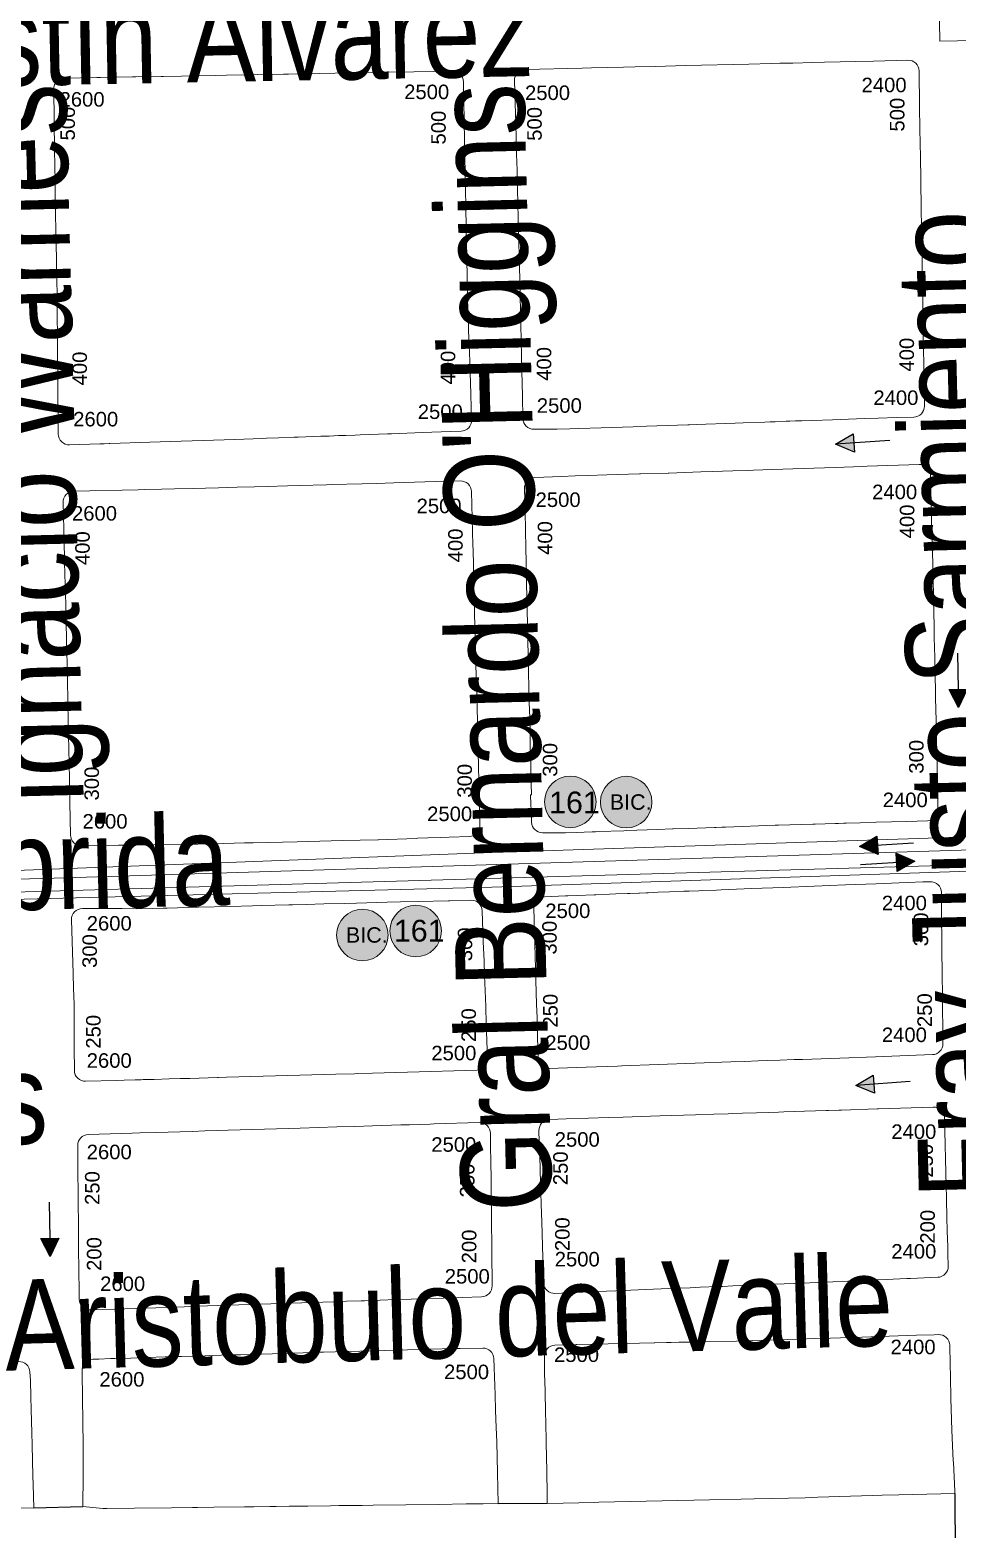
# Model space of a CAD drawing. Header units: millimetres. Extents: x 11558 to 23675, y 49449 to 61482.
# Drawn here: x 18170.7 to 18426.5, y 53515.2 to 53928.6 of the extents above; entities that cross this region are included whole.
import ezdxf

# ---------------------------------------------------------------- set-up
doc = ezdxf.new("R2010")
doc.units = ezdxf.units.MM
for name, color, linetype in [('0. plano base - nombres calles', 22, 'Continuous'), ('0. Plano Base - PLANO', 254, 'Continuous'), ('0. Plano base - sentido calles', 253, 'Continuous'), ('7. puesta en valor CC la lucila', 212, 'Continuous'), ('numeración', 7, 'Continuous')]:
    doc.layers.add(name, color=color, linetype=linetype)
for name, color, linetype, true_color in [('Linea 161 ida', 7, 'Continuous', 0xd16b6b), ('linea 161 vuelta', 7, 'Continuous', 0x9d070c), ('Linea 21 REGRESO Ramal F', 7, 'Continuous', 0x0a47ff)]:
    doc.layers.add(name, color=color, linetype=linetype, true_color=true_color)
doc.layers.add('Linea Bicentenario Original', color=7, linetype='Continuous', true_color=0x0000cc, transparency=0.5)
doc.layers.get('7. puesta en valor CC la lucila').off()
doc.styles.get("Standard").update_dxf_attribs({"font": 'arial.ttf'})

# ---------------------------------------------------------------- blocks, each defined once
blk = doc.blocks.new('MANZANAS')
at = {"layer": '0. Plano Base - PLANO', "color": 0, "linetype": 'Continuous', "lineweight": 5}
for points in [[(5638589.79, 6177349.98), (5638586.76, 6177355.51), (5638581.88, 6177364.42), (5638579.01, 6177369.63), (5638577.71, 6177371.99), (5638573.43, 6177379.76), (5638573.25, 6177380.09), (5638569.6, 6177386.71), (5638569.35, 6177387.17), (5638565.08, 6177394.91), (5638563.35, 6177398.05), (5638560.98, 6177402.36), (5638558.02, 6177407.73), (5638556.74, 6177410.06), (5638554.62, 6177413.89), (5638552.59, 6177417.56), (5638550.44, 6177421.4), (5638549.23, 6177423.57), (5638547.73, 6177426.25), (5638544.76, 6177431.56, -0.415977), (5638545.93, 6177435.65), (5638559.74, 6177443.27), (5638561.98, 6177444.5), (5638569.72, 6177448.77), (5638572.52, 6177450.3), (5638577.35, 6177452.97), (5638584.83, 6177457.09), (5638600.04, 6177465.47), (5638605.42, 6177468.44), (5638607.55, 6177469.61), (5638608.48, 6177470.12), (5638610.62, 6177471.3), (5638615.42, 6177473.95), (5638618.28, 6177475.52), (5638625.87, 6177479.71), (5638630.17, 6177482.08), (5638638.47, 6177486.65, -0.416677), (5638642.55, 6177485.45), (5638647.21, 6177476.84), (5638650.2, 6177471.29), (5638653.86, 6177464.51), (5638654.29, 6177463.71), (5638656.34, 6177459.93), (5638657.01, 6177458.68), (5638660.55, 6177452.12), (5638663.1, 6177447.41), (5638664.59, 6177444.64), (5638668.82, 6177436.82), (5638669.96, 6177434.7), (5638670.52, 6177433.66), (5638672.96, 6177429.15), (5638674.6, 6177426.11), (5638677.03, 6177421.61), (5638678.9, 6177418.15), (5638681.15, 6177413.98), (5638686.36, 6177404.33), (5638686.49, 6177404.1, -0.413702), (5638685.28, 6177400.03), (5638681.11, 6177397.78), (5638676.7, 6177395.3), (5638673.43, 6177393.46), (5638665.68, 6177389.08), (5638660.86, 6177386.35), (5638658.35, 6177384.93), (5638656.83, 6177384.07), (5638655.42, 6177383.28), (5638654.55, 6177382.78), (5638651.91, 6177381.29), (5638650.75, 6177380.64), (5638649.46, 6177379.91), (5638644.22, 6177376.94), (5638642.33, 6177375.88), (5638632.96, 6177370.58), (5638631.34, 6177369.67), (5638630.92, 6177369.43), (5638628.45, 6177368.03), (5638618.54, 6177362.43), (5638617.77, 6177362), (5638610.14, 6177357.68), (5638604.7, 6177354.62), (5638602.54, 6177353.41), (5638599.5, 6177351.79), (5638593.84, 6177348.77, -0.4109)], [(5638434.24, 6177374.95), (5638442.13, 6177379.23), (5638442.98, 6177379.69), (5638450.74, 6177383.9), (5638451.58, 6177384.36), (5638457.67, 6177387.67), (5638458.29, 6177388), (5638462.67, 6177390.39), (5638464.92, 6177391.61), (5638466.09, 6177392.24), (5638470.86, 6177394.84), (5638473.52, 6177396.28), (5638479.83, 6177399.7), (5638480.99, 6177400.34), (5638487.34, 6177403.79), (5638488.61, 6177404.48), (5638493.43, 6177407.1), (5638496.1, 6177408.55), (5638503.61, 6177412.62), (5638511.4, 6177416.86), (5638518.99, 6177420.98), (5638528.32, 6177426.05, -0.41429), (5638532.39, 6177424.84), (5638535, 6177420.05), (5638540.12, 6177410.62), (5638540.2, 6177410.47), (5638540.42, 6177410.07), (5638544.34, 6177402.86), (5638546.59, 6177398.71), (5638546.72, 6177398.47), (5638548.64, 6177394.95), (5638549.63, 6177393.12), (5638550.9, 6177390.79), (5638551.84, 6177389.07), (5638553.92, 6177385.23), (5638555.08, 6177383.1), (5638556.06, 6177381.31), (5638557.77, 6177378.16), (5638557.88, 6177377.97), (5638560.84, 6177372.57), (5638562.52, 6177369.57), (5638563.29, 6177368.21), (5638565.27, 6177364.68), (5638567.29, 6177361.09), (5638569.43, 6177357.29), (5638570.81, 6177354.82), (5638571.02, 6177354.46), (5638573.87, 6177349.39), (5638574.41, 6177348.42), (5638575.22, 6177346.98), (5638576.12, 6177345.37), (5638577.39, 6177343.11, -0.412815), (5638576.25, 6177339.03), (5638573.72, 6177337.6), (5638567.01, 6177333.8), (5638559.54, 6177329.56), (5638558.59, 6177329.03), (5638551.98, 6177325.29), (5638550.78, 6177324.6), (5638548.59, 6177323.36), (5638546.82, 6177322.36), (5638544.57, 6177321.08), (5638542.54, 6177319.94), (5638537.11, 6177316.86), (5638536.17, 6177316.33), (5638532.41, 6177314.2), (5638529.51, 6177312.56), (5638528.54, 6177312.01), (5638521.79, 6177308.21), (5638514.25, 6177303.97), (5638506.29, 6177299.49), (5638498.99, 6177295.38), (5638494.32, 6177292.75), (5638491.77, 6177291.32), (5638491.62, 6177291.23), (5638490.48, 6177290.59), (5638489.41, 6177289.99), (5638482.12, 6177285.88, -0.421207), (5638478, 6177287.09), (5638477.74, 6177287.58), (5638476.81, 6177289.33), (5638473.25, 6177296.02), (5638469.96, 6177302.2), (5638468.05, 6177305.8), (5638466.01, 6177309.63), (5638461.95, 6177317.26), (5638460.26, 6177320.44), (5638457.74, 6177325.16), (5638456.15, 6177328.09), (5638454.88, 6177330.4), (5638453.8, 6177332.38), (5638451.34, 6177336.88), (5638449.48, 6177340.29), (5638447.42, 6177344.1), (5638445.39, 6177347.87), (5638442.74, 6177352.81), (5638441.24, 6177355.59), (5638441.11, 6177355.83), (5638433.03, 6177370.89, -0.412857)], [(5638696.75, 6177388.02), (5638704.4, 6177374.14), (5638708.55, 6177366.62), (5638709.19, 6177365.43), (5638712.59, 6177359.23), (5638713.34, 6177357.86), (5638716.81, 6177351.53), (5638718.33, 6177348.74), (5638720.99, 6177343.88), (5638722.17, 6177341.73), (5638725.12, 6177336.34), (5638726.32, 6177334.14), (5638729.36, 6177328.59), (5638730.07, 6177327.3), (5638733.55, 6177320.94), (5638735.22, 6177317.89), (5638741.12, 6177307.07, -0.411831), (5638739.95, 6177303.01), (5638734.94, 6177300.23), (5638727.56, 6177296.12), (5638727.08, 6177295.85), (5638720.32, 6177292.09), (5638719.78, 6177291.79), (5638718.54, 6177291.1), (5638717.73, 6177290.65), (5638712.86, 6177287.94), (5638712.34, 6177287.65), (5638704, 6177282.98), (5638703.25, 6177282.56), (5638691.32, 6177275.8), (5638690.44, 6177275.3), (5638689.1, 6177274.55), (5638688.7, 6177274.32), (5638682.45, 6177270.78), (5638678.75, 6177268.69), (5638678.56, 6177268.58), (5638674.98, 6177266.56), (5638672.51, 6177265.16), (5638667.52, 6177262.33), (5638666.84, 6177261.95), (5638660.74, 6177258.49), (5638660.08, 6177258.12), (5638659.27, 6177257.65), (5638655.39, 6177255.46), (5638652.87, 6177254.03), (5638652.32, 6177253.72), (5638647.19, 6177251.12, -0.399061), (5638643.23, 6177252.31), (5638642.71, 6177253.23), (5638639.62, 6177258.63), (5638639.48, 6177258.87), (5638639.71, 6177259.01), (5638638.23, 6177261.68), (5638635.66, 6177266.35), (5638633.19, 6177270.84), (5638631.63, 6177273.69), (5638629.47, 6177277.62), (5638627.43, 6177281.34), (5638625.56, 6177284.74), (5638623.29, 6177288.89), (5638619.18, 6177296.37), (5638615.04, 6177303.91), (5638611.64, 6177310.1), (5638610.81, 6177311.61), (5638608.35, 6177316.11), (5638607.39, 6177317.85), (5638606.65, 6177319.2), (5638604.88, 6177322.44), (5638604.5, 6177323.12), (5638602.2, 6177327.32), (5638599.05, 6177333.05, -0.409485), (5638600.19, 6177337.1), (5638606.57, 6177340.75), (5638609.86, 6177342.62), (5638612.88, 6177344.31), (5638617.45, 6177346.86), (5638625.32, 6177351.25), (5638625.56, 6177351.38), (5638632.27, 6177355.13), (5638632.42, 6177355.21), (5638640.16, 6177359.56), (5638642.88, 6177361.1), (5638647.81, 6177363.88), (5638651.36, 6177365.88), (5638652.76, 6177366.67), (5638655.01, 6177367.94), (5638657.33, 6177369.25), (5638664.75, 6177373.44), (5638672.41, 6177377.76), (5638678.97, 6177381.47), (5638680.09, 6177382.1), (5638692.65, 6177389.19, -0.417118)], [(5638531.98, 6177190.52), (5638525.53, 6177202.35), (5638524.77, 6177203.75), (5638522.39, 6177208.11), (5638520.79, 6177211.05), (5638518.63, 6177215.02), (5638516.68, 6177218.59), (5638514.67, 6177222.28), (5638513.17, 6177225.04), (5638512.62, 6177226.04), (5638510.94, 6177229.11), (5638508.9, 6177232.85), (5638508.35, 6177233.85), (5638505.74, 6177238.58), (5638504.25, 6177241.29), (5638501.66, 6177245.98), (5638499.98, 6177249.03), (5638497.46, 6177253.58), (5638495.77, 6177256.65), (5638495.38, 6177257.35), (5638493.21, 6177261.28), (5638487.85, 6177270.99, -0.41479), (5638489.03, 6177275.07), (5638504.61, 6177283.63), (5638506.04, 6177284.42), (5638510.23, 6177286.72), (5638513.41, 6177288.47), (5638517.96, 6177290.97), (5638520.94, 6177292.6), (5638524.06, 6177294.33), (5638528.55, 6177296.81), (5638532.76, 6177299.15), (5638535.77, 6177300.82), (5638540.69, 6177303.56), (5638543.59, 6177305.18), (5638550.07, 6177308.78), (5638551.26, 6177309.44), (5638558.73, 6177313.6), (5638562.18, 6177315.52), (5638566.31, 6177317.81), (5638573.84, 6177322), (5638582.4, 6177326.76, -0.415172), (5638586.48, 6177325.59), (5638590.02, 6177319.19), (5638590.11, 6177319.02), (5638591.8, 6177315.95), (5638593.68, 6177312.54), (5638594.24, 6177311.53), (5638598.41, 6177303.98), (5638598.72, 6177303.42), (5638602.29, 6177296.95), (5638602.72, 6177296.17), (5638611.08, 6177281.03), (5638615.22, 6177273.53), (5638623.17, 6177259.12), (5638624.96, 6177255.87), (5638625.88, 6177254.2), (5638627.57, 6177251.13), (5638630.96, 6177245.01, -0.410774), (5638629.81, 6177240.95), (5638624.91, 6177238.17), (5638622.8, 6177236.97), (5638619.81, 6177235.27), (5638617.34, 6177233.87), (5638616.98, 6177233.67), (5638607.98, 6177228.56), (5638607.81, 6177228.47), (5638599.26, 6177223.76), (5638591.06, 6177219.25), (5638588.33, 6177217.74), (5638577.64, 6177211.86), (5638575.54, 6177210.71), (5638567.97, 6177206.54), (5638560.58, 6177202.48), (5638552.85, 6177198.33), (5638548.32, 6177195.9), (5638545.03, 6177194.14), (5638536.03, 6177189.32, -0.412019)], [(5638655.81, 6177235.7), (5638660.87, 6177238.59), (5638661.02, 6177238.67), (5638661.41, 6177238.9), (5638663.66, 6177240.18), (5638667.76, 6177242.52), (5638668.15, 6177242.74), (5638671.43, 6177244.61), (5638672.93, 6177245.47), (5638675.76, 6177247.08), (5638676.34, 6177247.41), (5638678.46, 6177248.62), (5638678.67, 6177248.74), (5638680.23, 6177249.63), (5638680.34, 6177249.69), (5638680.73, 6177249.91), (5638683.12, 6177251.28), (5638685.8, 6177252.8), (5638689.29, 6177254.79), (5638690.53, 6177255.5), (5638692.89, 6177256.85), (5638693.5, 6177257.19), (5638697.08, 6177259.23), (5638698.24, 6177259.89), (5638705.59, 6177264.09), (5638713.06, 6177268.34), (5638720.53, 6177272.6), (5638728.07, 6177276.9), (5638735.44, 6177281.1), (5638740.89, 6177284.21), (5638743.03, 6177285.43), (5638746.59, 6177287.46), (5638748.35, 6177288.46, -0.422845), (5638752.49, 6177287.27), (5638754.82, 6177282.88), (5638754.87, 6177282.79), (5638759.46, 6177274.16), (5638763.44, 6177266.68), (5638763.63, 6177266.32), (5638765.26, 6177263.25), (5638765.54, 6177262.72), (5638772.07, 6177250.45, -0.406446), (5638770.9, 6177246.43), (5638757.25, 6177238.71), (5638748.65, 6177233.83), (5638739.66, 6177228.74), (5638737.71, 6177227.64), (5638734.2, 6177225.65), (5638731.18, 6177223.94), (5638729.06, 6177222.74), (5638725.77, 6177220.88), (5638722.48, 6177219.01), (5638713.87, 6177214.14), (5638705, 6177209.11), (5638696.31, 6177204.19), (5638695.2, 6177203.57), (5638687.68, 6177199.3), (5638681, 6177195.52), (5638678.89, 6177194.33, -0.416447), (5638674.79, 6177195.48), (5638672.02, 6177200.46), (5638671.37, 6177201.61), (5638669.77, 6177204.5), (5638669.38, 6177205.2), (5638667.64, 6177208.32), (5638654.67, 6177231.64, -0.411097)], [(5638781.86, 6177232.55), (5638790.98, 6177216.02), (5638792.51, 6177213.25), (5638792.59, 6177213.11), (5638792.98, 6177212.4), (5638793.34, 6177211.74), (5638794.54, 6177209.57), (5638795.13, 6177208.5), (5638797, 6177205.11), (5638799.04, 6177201.41), (5638799.96, 6177199.75), (5638801.65, 6177196.68, -0.40925), (5638800.52, 6177192.63), (5638798.85, 6177191.67), (5638795.67, 6177189.84), (5638793.96, 6177188.86), (5638793.1, 6177188.37), (5638788.14, 6177185.52), (5638785.28, 6177183.88), (5638780.82, 6177181.32), (5638773.57, 6177177.16), (5638766.12, 6177172.88), (5638758.82, 6177168.69), (5638757.99, 6177168.21), (5638755.06, 6177166.53), (5638754.97, 6177166.48), (5638751.41, 6177164.43), (5638748.98, 6177163.04), (5638747.87, 6177162.4), (5638743.62, 6177159.96), (5638741.23, 6177158.59), (5638736.12, 6177155.65), (5638728.74, 6177151.42), (5638723.45, 6177148.38), (5638721.2, 6177147.09), (5638713.64, 6177142.75), (5638708.82, 6177139.98, -0.417675), (5638704.71, 6177141.12), (5638699.69, 6177150.1), (5638698.09, 6177152.97), (5638696.46, 6177155.89), (5638695.44, 6177157.72), (5638691.28, 6177165.16), (5638687.62, 6177171.71), (5638687, 6177172.82), (5638684.24, 6177177.77, -0.413541), (5638685.39, 6177181.85), (5638689.37, 6177184.08), (5638694.77, 6177187.11), (5638699.54, 6177189.79), (5638703.16, 6177191.83), (5638709.67, 6177195.48), (5638711.96, 6177196.77), (5638720.52, 6177201.59), (5638720.95, 6177201.84), (5638724.97, 6177204.07), (5638728.36, 6177205.98), (5638729.41, 6177206.57), (5638731.87, 6177207.95), (5638735.2, 6177209.82), (5638738.01, 6177211.39), (5638740.54, 6177212.82), (5638741.8, 6177213.52), (5638746.75, 6177216.3), (5638752.07, 6177219.29), (5638752.54, 6177219.56), (5638755.03, 6177220.95), (5638755.64, 6177221.3), (5638764.25, 6177226.13), (5638764.56, 6177226.3), (5638777.76, 6177233.72, -0.41638)], [(5638562.84, 6177133.42), (5638559.96, 6177138.88), (5638556.47, 6177145.51), (5638556.29, 6177145.85), (5638554.3, 6177149.63), (5638552.2, 6177153.39), (5638550.19, 6177156.99), (5638542.96, 6177169.92, -0.423746), (5638544.2, 6177174.05), (5638549.67, 6177176.87), (5638549.96, 6177177.02), (5638553.35, 6177178.78), (5638553.84, 6177179.03), (5638553.96, 6177179.09), (5638557.42, 6177180.88), (5638561.45, 6177183.08), (5638563.9, 6177184.42), (5638564.92, 6177184.97), (5638572.48, 6177189.16), (5638580.11, 6177193.38), (5638585.48, 6177196.35), (5638587.57, 6177197.5), (5638594.32, 6177201.23), (5638595.17, 6177201.71), (5638598.47, 6177203.53), (5638602.76, 6177205.9), (5638607.72, 6177208.64), (5638610.65, 6177210.26), (5638618.03, 6177214.35), (5638621.23, 6177216.11), (5638625.52, 6177218.49), (5638632.84, 6177222.51), (5638633.05, 6177222.63), (5638633.14, 6177222.68), (5638638.29, 6177225.51, -0.409747), (5638642.35, 6177224.37), (5638646.59, 6177216.93), (5638649.21, 6177212.32), (5638651.25, 6177208.75), (5638653.23, 6177205.25), (5638655.4, 6177201.41), (5638655.56, 6177201.12), (5638657.64, 6177197.45), (5638662.53, 6177188.8, -0.416321), (5638661.38, 6177184.7), (5638644.64, 6177175.39), (5638636.2, 6177170.7), (5638632.52, 6177168.65), (5638631.86, 6177168.28), (5638627.3, 6177165.75), (5638618.61, 6177160.92), (5638609.82, 6177156.03), (5638600.93, 6177151.09), (5638599, 6177150.02), (5638598.83, 6177149.92), (5638598.76, 6177149.88), (5638592.11, 6177146.18), (5638589.76, 6177144.88), (5638587.13, 6177143.42), (5638583.53, 6177141.41), (5638580.87, 6177139.93), (5638580.32, 6177139.63), (5638578.93, 6177138.86), (5638576.24, 6177137.36), (5638574.43, 6177136.36), (5638566.95, 6177132.19, -0.420839)], [(5638745.19, 6177093.94), (5638733.66, 6177087.63), (5638732.11, 6177090.48), (5638729.69, 6177094.91), (5638729.41, 6177095.43), (5638725.69, 6177102.28), (5638725.48, 6177102.67), (5638725.16, 6177103.22), (5638723.34, 6177106.56), (5638721.28, 6177110.31), (5638717.14, 6177117.87), (5638716.91, 6177118.28), (5638715.42, 6177121.06), (5638714.21, 6177123.29, -0.411858), (5638715.41, 6177127.35), (5638717.45, 6177128.46), (5638720.55, 6177130.17), (5638720.73, 6177130.27), (5638725.62, 6177132.95), (5638728.24, 6177134.39), (5638735.88, 6177138.58), (5638739.43, 6177140.53), (5638739.54, 6177140.6), (5638742.35, 6177142.14), (5638743.5, 6177142.75), (5638745.38, 6177143.78), (5638748.61, 6177145.55), (5638751.71, 6177147.25), (5638759.33, 6177151.43), (5638763.24, 6177153.6), (5638767, 6177155.68), (5638771.66, 6177158.31), (5638774.47, 6177159.88), (5638778.04, 6177161.89), (5638781.95, 6177164.09), (5638786.79, 6177166.8), (5638789.5, 6177168.32), (5638796.08, 6177172.02), (5638802.66, 6177175.72), (5638806.95, 6177178.13), (5638807.97, 6177178.7, -0.41676), (5638812.07, 6177177.53), (5638814.65, 6177172.85), (5638816.22, 6177169.99), (5638819.17, 6177164.62), (5638823.39, 6177156.98), (5638827.64, 6177149.68), (5638827.87, 6177149.3), (5638831.88, 6177142.42), (5638832.17, 6177141.93), (5638818.6, 6177134.48), (5638814.57, 6177132.22), (5638812.31, 6177130.95), (5638799.11, 6177123.54), (5638796.04, 6177121.82), (5638788.06, 6177117.39), (5638783.72, 6177115.02), (5638780.57, 6177113.3), (5638772.95, 6177109.14), (5638746.14, 6177094.46)], [(5638691.31, 6177129.86), (5638682.11, 6177124.68), (5638678.25, 6177122.51), (5638674.37, 6177120.32), (5638670.68, 6177118.24), (5638663.1, 6177113.97), (5638662.3, 6177113.52), (5638658.83, 6177111.57), (5638657.09, 6177110.59), (5638655.65, 6177109.78), (5638648.09, 6177105.52), (5638640.56, 6177101.28), (5638632.93, 6177096.98), (5638625.39, 6177092.73), (5638617.91, 6177088.52), (5638610.44, 6177084.31), (5638603, 6177080.12), (5638597.19, 6177076.85, -0.421443), (5638593.07, 6177078.06), (5638591.45, 6177081.1), (5638589.9, 6177084.02), (5638585.87, 6177091.6), (5638583.94, 6177095.23), (5638580.05, 6177102.55), (5638575.88, 6177110.4), (5638573.18, 6177115.48, -0.408025), (5638574.37, 6177119.51), (5638584.91, 6177125.4), (5638586.8, 6177126.45), (5638590.65, 6177128.61), (5638599.45, 6177133.52), (5638602.44, 6177135.2), (5638605.44, 6177136.87), (5638608.09, 6177138.35), (5638616.86, 6177143.26), (5638625.41, 6177148.03), (5638634.29, 6177152.99), (5638638.61, 6177155.41), (5638642.88, 6177157.8), (5638649.65, 6177161.58), (5638651.81, 6177162.79), (5638656.76, 6177165.55), (5638657.74, 6177166.1), (5638668.58, 6177172.16, -0.419812), (5638672.69, 6177170.95), (5638673.72, 6177169.03), (5638675.31, 6177166.04), (5638675.47, 6177165.74), (5638679.49, 6177158.22), (5638679.69, 6177157.85), (5638683.55, 6177150.63), (5638688.04, 6177142.2), (5638692.48, 6177133.89, -0.407669)], [(5638702.15, 6177116.28), (5638705.86, 6177109.71), (5638707.04, 6177107.63), (5638709.19, 6177103.82), (5638711.49, 6177099.75), (5638713.43, 6177096.31), (5638717.61, 6177088.76), (5638721.68, 6177081.35), (5638717.97, 6177079.36), (5638713.85, 6177077.18), (5638707.18, 6177073.58), (5638691.22, 6177065.03), (5638688.59, 6177063.62), (5638687.65, 6177063.1), (5638682.93, 6177060.59), (5638680.86, 6177059.49), (5638675.38, 6177056.55), (5638670.85, 6177054.12), (5638667.66, 6177052.41), (5638666.09, 6177051.57), (5638662.19, 6177049.48), (5638659.96, 6177048.29), (5638652.5, 6177044.29), (5638648.48, 6177042.14), (5638647.27, 6177041.5), (5638642.18, 6177038.77), (5638633.19, 6177033.95), (5638626.44, 6177030.33), (5638625.48, 6177029.82), (5638620.33, 6177027.83), (5638616.5, 6177035.4), (5638612.53, 6177043.07), (5638609.67, 6177048.37), (5638609.19, 6177049.26), (5638606.81, 6177053.68), (5638602.84, 6177061.05, -0.409784), (5638604.02, 6177065.09), (5638605.49, 6177065.91), (5638608.31, 6177067.49), (5638609.32, 6177068.05), (5638613.22, 6177070.23), (5638614.76, 6177071.09), (5638616.93, 6177072.3), (5638617.07, 6177072.38), (5638621.46, 6177074.84), (5638624.39, 6177076.47), (5638625.43, 6177077.06), (5638631.13, 6177080.24), (5638632.27, 6177080.88), (5638634.99, 6177082.4), (5638637.7, 6177083.91), (5638639.63, 6177084.99), (5638647.28, 6177089.27), (5638654.72, 6177093.43), (5638656.22, 6177094.26), (5638658.47, 6177095.52), (5638659.65, 6177096.18), (5638662.47, 6177097.76), (5638677.43, 6177106.04), (5638685, 6177110.24), (5638691.52, 6177113.84), (5638692.66, 6177114.47), (5638698.1, 6177117.44, -0.409706)]]:
    blk.add_lwpolyline(points, format="xyb", close=True, dxfattribs=at)
at = {"layer": '0. Plano Base - PLANO', "color": 0}
blk.add_lwpolyline([(5638832.17, 6177141.93), (5638848.25, 6177111.44, -0.394409), (5638847.17, 6177107.49), (5638796.24, 6177076.1), (5638783.71, 6177073.98), (5638720.52, 6177038.26), (5638693.27, 6177022.89), (5638660.76, 6177006.06), (5638597.62, 6176975.43), (5638526.88, 6176942.96), (5638461.06, 6176916.32), (5638425.71, 6176905.12), (5638376.37, 6176894.68), (5638310.53, 6176867.67, -0.352767), (5638306.92, 6176868.74), (5638282.8, 6176903.74, -0.557495), (5638284.85, 6176908.41), (5638347.53, 6176919.5), (5638390.25, 6176933.25)], format="xyb", dxfattribs=at)
for points in [[(5638721.68, 6177081.35), (5638733.61, 6177087.72)], [(5638608.51, 6177021.2), (5638620.33, 6177027.83)]]:
    blk.add_lwpolyline(points, dxfattribs=at)
at = {"layer": '0. Plano Base - PLANO', "color": 0, "linetype": 'Continuous', "lineweight": 5}
blk.add_lwpolyline([(5638586.18, 6177055.09, -0.413269), (5638590.28, 6177054.01), (5638591.5, 6177051.93), (5638593.64, 6177048.06), (5638595.36, 6177044.95), (5638596.93, 6177042.12), (5638598.49, 6177039.3), (5638600.06, 6177036.47), (5638604.25, 6177028.89), (5638605.38, 6177026.86), (5638608.51, 6177021.2), (5638601.38, 6177017.46)], format="xyb", dxfattribs=at)
blk = doc.blocks.new('161 ida')
at = {"layer": 'Linea 161 ida', "lineweight": 211, "true_color": 0xededed}
h = blk.add_hatch(color=7, dxfattribs=at)
h.dxf.hatch_style = 1
edge = h.paths.add_edge_path()
edge.add_arc((0, 0), 7.11, 0, 360)
at = {"layer": 'Linea 161 ida', "lineweight": 9}
blk.add_circle((0, 0), 7.11, dxfattribs=at)
at = {"layer": 'Linea 161 ida', "lineweight": 15, "insert": (-5.85, 2.85), "char_height": 6, "attachment_point": 1}
blk.add_mtext_dynamic_manual_height_columns('161', width=16.4579, gutter_width=12.5, heights=[0], dxfattribs=at)
blk = doc.blocks.new('161vuelta')
at = {"layer": 'linea 161 vuelta', "lineweight": 211, "true_color": 0xededed}
h = blk.add_hatch(color=7, dxfattribs=at)
h.dxf.hatch_style = 1
edge = h.paths.add_edge_path()
edge.add_arc((0, 0), 7.11, 0, 360)
at = {"layer": 'linea 161 vuelta', "lineweight": 9}
blk.add_circle((0, 0), 7.11, dxfattribs=at)
at = {"layer": 'linea 161 vuelta', "lineweight": 9, "insert": (-6.03, 3.07), "char_height": 6, "attachment_point": 1}
blk.add_mtext_dynamic_manual_height_columns('161', width=16.4579, gutter_width=12.5, heights=[0], dxfattribs=at)
blk = doc.blocks.new('bic. original ida')
at = {"layer": 'Linea Bicentenario Original', "lineweight": 211, "true_color": 0xededed, "transparency": 33554674}
h = blk.add_hatch(color=7, dxfattribs=at)
h.dxf.hatch_style = 1
edge = h.paths.add_edge_path()
edge.add_arc((0, 0), 7.11, 0, 360)
at = {"layer": 'Linea Bicentenario Original', "color": 165, "lineweight": 9, "true_color": 0x5e67af}
blk.add_circle((0, 0), 7.11, dxfattribs=at)
at = {"layer": 'Linea Bicentenario Original', "color": 165, "lineweight": 15, "true_color": 0x5e67af, "insert": (-4.55, 2.15), "char_height": 4.25, "attachment_point": 1}
blk.add_mtext_dynamic_manual_height_columns('BIC.', width=16.4579, gutter_width=12.5, heights=[0], dxfattribs=at)
blk = doc.blocks.new('bic. original vuelta')
at = {"layer": 'Linea Bicentenario Original', "lineweight": 211, "true_color": 0xededed, "transparency": 33554674}
h = blk.add_hatch(color=7, dxfattribs=at)
h.dxf.hatch_style = 1
edge = h.paths.add_edge_path()
edge.add_arc((0, 0), 7.11, 0, 360)
at = {"layer": 'Linea Bicentenario Original', "color": 14, "lineweight": 15, "true_color": 0x8c0d0d}
blk.add_circle((0, 0), 7.11, dxfattribs=at)
at = {"layer": 'Linea Bicentenario Original', "color": 14, "lineweight": 15, "true_color": 0x8c0d0d, "insert": (-4.55, 2.15), "char_height": 4.25, "attachment_point": 1}
blk.add_mtext_dynamic_manual_height_columns('BIC.', width=16.4579, gutter_width=12.5, heights=[0], dxfattribs=at)

msp = doc.modelspace()

# ---------------------------------------------------------------- hatches: boundary and pattern name
at = {"layer": '0. Plano base - sentido calles', "linetype": 'Continuous', "lineweight": 25, "ltscale": 2, "true_color": 0x1a1a1a}
h = msp.add_hatch(color=250, dxfattribs=at)
h.dxf.hatch_style = 1
h.paths.add_polyline_path([(18392.97, 53814.35), (18398.14, 53812.22), (18397.96, 53814.71)])
h.paths.add_polyline_path([(18392.97, 53814.35), (18397.96, 53814.71), (18397.78, 53817.2)])
h = msp.add_hatch(color=250, dxfattribs=at)
h.dxf.hatch_style = 1
h.paths.add_polyline_path([(18426.9, 53741.76), (18429.29, 53746.82), (18426.79, 53746.76)])
h.paths.add_polyline_path([(18426.9, 53741.76), (18426.79, 53746.76), (18424.29, 53746.71)])
h = msp.add_hatch(color=250, dxfattribs=at)
h.dxf.hatch_style = 1
h.paths.add_polyline_path([(18399.53, 53703.43), (18404.68, 53701.26), (18404.51, 53703.75)])
h.paths.add_polyline_path([(18399.53, 53703.43), (18404.51, 53703.75), (18404.35, 53706.25)])
h = msp.add_hatch(color=250, dxfattribs=at)
h.dxf.hatch_style = 1
h.paths.add_polyline_path([(18414.82, 53699.41), (18409.67, 53701.58), (18409.83, 53699.09)])
h.paths.add_polyline_path([(18414.82, 53699.41), (18409.83, 53699.09), (18409.99, 53696.59)])
h = msp.add_hatch(color=250, dxfattribs=at)
h.dxf.hatch_style = 1
h.paths.add_polyline_path([(18398.55, 53637.55), (18403.72, 53635.41), (18403.54, 53637.9)])
h.paths.add_polyline_path([(18398.55, 53637.55), (18403.54, 53637.9), (18403.36, 53640.4)])
h = msp.add_hatch(color=250, dxfattribs=at)
h.dxf.hatch_style = 1
h.paths.add_polyline_path([(18176.27, 53590.37), (18178.66, 53595.43), (18176.16, 53595.37)])
h.paths.add_polyline_path([(18176.27, 53590.37), (18176.16, 53595.37), (18173.66, 53595.32)])
at = {"layer": 'Linea Bicentenario Original', "lineweight": 15, "true_color": 0x8c0d0d}
h = msp.add_hatch(dxfattribs=at)
h.set_pattern_fill('AR-HBONE', color=14)
h.set_pattern_definition([(45, (3427.64, 373.02), (1e-14, 143.6841), [304.8, -101.6]), (135, (3499.48, 444.87), (1e-14, 143.6841), [304.8, -101.6])])
h.paths.add_polyline_path([(18268.48, 53682.82, 1), (18276.84, 53682.82, 1)])
h.paths.add_polyline_path([(18269.1, 53680.18), (18277.15, 53680.18), (18277.15, 53685.33), (18269.1, 53685.33)], flags=9)

# ---------------------------------------------------------------- linework, layer by layer
at = {"layer": '0. Plano base - sentido calles', "color": 250, "linetype": 'Continuous', "lineweight": 25, "ltscale": 2, "true_color": 0x1a1a1a}
for points in [[(18407.93, 53815.43), (18392.97, 53814.35), (18397.78, 53817.2), (18398.14, 53812.22), (18392.97, 53814.35)], [(18426.57, 53756.76), (18426.9, 53741.76), (18424.29, 53746.71), (18429.29, 53746.82), (18426.9, 53741.76)], [(18414.49, 53704.4), (18399.53, 53703.43), (18404.35, 53706.25), (18404.68, 53701.26), (18399.53, 53703.43)], [(18399.85, 53698.44), (18414.82, 53699.41), (18409.99, 53696.59), (18409.67, 53701.58), (18414.82, 53699.41)], [(18413.51, 53638.62), (18398.55, 53637.55), (18403.36, 53640.4), (18403.72, 53635.41), (18398.55, 53637.55)], [(18175.94, 53605.37), (18176.27, 53590.37), (18173.66, 53595.32), (18178.66, 53595.43), (18176.27, 53590.37)]]:
    msp.add_lwpolyline(points, dxfattribs=at)
at = {"layer": 'Linea 161 ida', "lineweight": 15}
msp.add_lwpolyline([(15038.53, 53630.5), (15295.58, 53649.16), (15371.25, 53654.67), (15484.23, 53659.53), (15810.17, 53662.07), (16225.4, 53664.88), (16529.57, 53667.04), (16965.89, 53670.07), (17201.7, 53671.86), (17517.89, 53678), (17563.08, 53658.66), (17581.23, 53686.03), (17603.13, 53700.55), (17634.67, 53705.92), (17684.92, 53701.24), (17730.71, 53684.71), (17931.54, 53691), (18114.3, 53694.88), (18298.16, 53701.83), (18520.75, 53709.01), (18726.26, 53714.34), (19024.98, 53724), (19387.6, 53734.8), (19584.12, 53739.87)], dxfattribs=at)
at = {"layer": 'linea 161 vuelta', "lineweight": 15}
msp.add_lwpolyline([(15038.75, 53623.07), (15295.8, 53641.74), (15371.42, 53647.24), (15484.3, 53652.1), (15810.19, 53654.64), (16225.53, 53658.24), (16529.77, 53660.88), (16966.01, 53664.43), (17201.71, 53664.96), (17517.3, 53670.55), (17564.2, 53650.49), (17583.4, 53679.44), (17604.26, 53693.26), (17634.79, 53698.47), (17684.26, 53693.86), (17730.22, 53677.26), (17931.84, 53682.37), (18114.38, 53687.45), (18298.11, 53692.27), (18521.07, 53699.63), (18726.15, 53705.18), (19024.76, 53715.48), (19386.98, 53724.26), (19578.21, 53730.44)], dxfattribs=at)
at = {"layer": 'Linea 21 REGRESO Ramal F', "lineweight": 15}
msp.add_lwpolyline([(16704.59, 55013.26), (16659.56, 55094.15), (17045.58, 55106.03), (17041.05, 55023.54), (17033.93, 55006.08), (17015.2, 54852.19), (16981.3, 54592.64), (16973.9, 54538.11), (16963.83, 54462.83), (16949.99, 54357.61), (16963.05, 54357.46), (18413.63, 54394.21), (18421.72, 53925.48), (19586.03, 53947.52), (19577.4, 53852.59), (19553.85, 53617.89), (19553.93, 53604.41), (19525.18, 53325.45)], dxfattribs=at)
at = {"layer": 'Linea Bicentenario Original', "color": 14, "lineweight": 15, "true_color": 0x8c0d0d}
msp.add_lwpolyline([(20037.05, 53723.43), (19917.24, 53725.16), (19758.14, 53725.16), (19600.89, 53726.18), (19568.14, 53731.1), (17733.99, 53678.41), (17707.12, 53699.36), (17670.84, 53712.34), (17650.62, 53713.43), (17632.03, 53711.12), (17610.09, 53705.54), (17603.83, 53922.95), (17581.4, 54032.1), (17053.75, 54016.57), (17030.34, 54095.76), (16510.55, 54095.76)], dxfattribs=at)
at = {"layer": 'Linea Bicentenario Original', "color": 165, "lineweight": 15, "true_color": 0x5e67af}
msp.add_lwpolyline([(20037.69, 53731.47), (19756.5, 53732.18), (19601.19, 53733.97), (19562.87, 53737.41), (18177.32, 53694.74), (17734.3, 53682.66), (17723.41, 53695.96), (17718.06, 53830.44), (17713.1, 53921.41), (17699.24, 54038.02), (17064.92, 54022.91), (17040.55, 54014.34), (16505.98, 54013.05)], dxfattribs=at)

# ---------------------------------------------------------------- block references
at = {"layer": '0. Plano Base - PLANO', "color": 28, "lineweight": 5, "true_color": 0x0d0d0d, "rotation": 332.5463477508169}
msp.add_blockref('MANZANAS', (-7833237.48, -2828296.13), dxfattribs=at)
at = {"layer": '7. puesta en valor CC la lucila', "color": 250, "lineweight": 30, "rotation": 332.5463477508169}
msp.add_blockref('MANZANAS', (-7833237.48, -2828296.13), dxfattribs=at)
at = {"layer": 'Linea 161 ida', "lineweight": 15}
msp.add_blockref('161 ida', (18319.76, 53715.74), dxfattribs=at)
at = {"layer": 'linea 161 vuelta', "lineweight": 15}
msp.add_blockref('161vuelta', (18277.11, 53680.15), dxfattribs=at)
at = {"layer": 'Linea Bicentenario Original', "lineweight": 15}
for name, p in [('bic. original ida', (18335.19, 53715.68)), ('bic. original vuelta', (18262.39, 53679.02))]:
    msp.add_blockref(name, p, dxfattribs=at)

# ---------------------------------------------------------------- texts
at = {"layer": '0. plano base - nombres calles', "color": 250, "lineweight": 15, "true_color": 0x1a1a1a, "char_height": 25, "attachment_point": 1}
for s, insert, rotation in [('{\\fArial Narrow|b0|i0|c0|p34;Agustín Alvarez}', (18108.46, 53937.13), 1.0744), ('{\\fArial Narrow|b0|i0|c0|p34;Ignacio Warnes}', (18160.55, 53714.44), 91.4248), ("{\\fArial Narrow|b0|i0|c0|p34;Gral Bernardo O'Higgins}", (18289.77, 53602.4), 91.4248), ('{\\fArial Narrow|b0|i0|c0|p34;Fray Justo Sarmiento}', (18415.97, 53606.24), 91.4248), ('{\\fArial Narrow|b0|i0|c0|p34;Francisco N. de Laprida}', (17921.41, 53704.91), 1.3952), ('{\\fArial Narrow|b0|i0|c0|p34;Sahores}', (18068.5, 53643.59), 1.6281), ('{\\fArial Narrow|b0|i0|c0|p34;Aristobulo del Valle}', (18163.29, 53583.87), 1.6281)]:
    msp.add_mtext_dynamic_manual_height_columns(s, width=329.255, gutter_width=12.5, heights=[0], dxfattribs=dict(at, insert=insert, rotation=rotation))
at = {"layer": 'numeración', "color": 251, "true_color": 0x606162, "char_height": 4, "attachment_point": 1}
for s, insert in [('2400', (18400.12, 53915.43)), ('2600', (18178.84, 53911.46)), ('2500', (18273.92, 53913.52)), ('2500', (18307.26, 53913.28)), ('2500', (18310.52, 53827.04)), ('2400', (18403.38, 53829.19)), ('2600', (18182.6, 53823.28)), ('2500', (18277.68, 53825.33)), ('2400', (18403.04, 53803.21)), ('2500', (18277.34, 53799.35)), ('2500', (18310.18, 53801.06)), ('2600', (18182.26, 53797.3)), ('2400', (18405.96, 53718.29)), ('2600', (18185.18, 53712.38)), ('2500', (18280.26, 53714.44)), ('2500', (18312.86, 53687.71)), ('2400', (18405.72, 53689.86)), ('2600', (18186.33, 53684.26)), ('2400', (18405.72, 53653.51)), ('2500', (18312.86, 53651.36)), ('2600', (18186.33, 53646.43)), ('2500', (18281.41, 53648.48)), ('2500', (18315.46, 53624.66)), ('2400', (18408.32, 53626.81)), ('2600', (18186.33, 53621.21)), ('2500', (18281.41, 53623.26)), ('2500', (18315.46, 53591.65)), ('2400', (18408.32, 53593.8)), ('2600', (18190.04, 53584.87)), ('2500', (18285.12, 53586.92)), ('2400', (18408.12, 53567.44)), ('2500', (18315.26, 53565.3)), ('2600', (18189.84, 53558.51)), ('2500', (18284.92, 53560.56))]:
    msp.add_mtext_dynamic_manual_height_columns(s, width=16.0314, gutter_width=12.5, heights=[0], dxfattribs=dict(at, insert=insert))
at = {"layer": 'numeración', "color": 251, "true_color": 0x606162, "char_height": 4, "attachment_point": 1, "rotation": 89.8705}
for s, insert in [('500', (18407.94, 53900.58)), ('500', (18179.07, 53898.12)), ('500', (18281.37, 53897.01)), ('500', (18307.86, 53898.03)), ('400', (18410.57, 53834.4)), ('400', (18182.38, 53830.58)), ('400', (18284, 53830.83)), ('400', (18310.49, 53831.85)), ('400', (18410.67, 53788.42)), ('400', (18183.15, 53781.04)), ('400', (18286.05, 53781.8)), ('400', (18310.76, 53783.84)), ('300', (18312.16, 53722.67)), ('300', (18413.22, 53723.52)), ('300', (18185.7, 53716.13)), ('300', (18288.6, 53716.9)), ('300', (18311.99, 53673.64)), ('300', (18414.49, 53675.92)), ('300', (18185.13, 53669.96)), ('300', (18288.69, 53671.8)), ('250', (18312.25, 53653.5)), ('250', (18415.51, 53653.65)), ('250', (18289.71, 53649.53)), ('250', (18186.15, 53647.69)), ('250', (18415.8, 53612.13)), ('250', (18315.04, 53610.05)), ('250', (18185.85, 53604.6)), ('250', (18289.31, 53606.68)), ('200', (18315.56, 53591.87)), ('200', (18416.32, 53593.94)), ('200', (18186.37, 53586.41)), ('200', (18289.83, 53588.49))]:
    msp.add_mtext_dynamic_manual_height_columns(s, width=16.0314, gutter_width=12.5, heights=[0], dxfattribs=dict(at, insert=insert))

doc.saveas('drawing.dxf')
